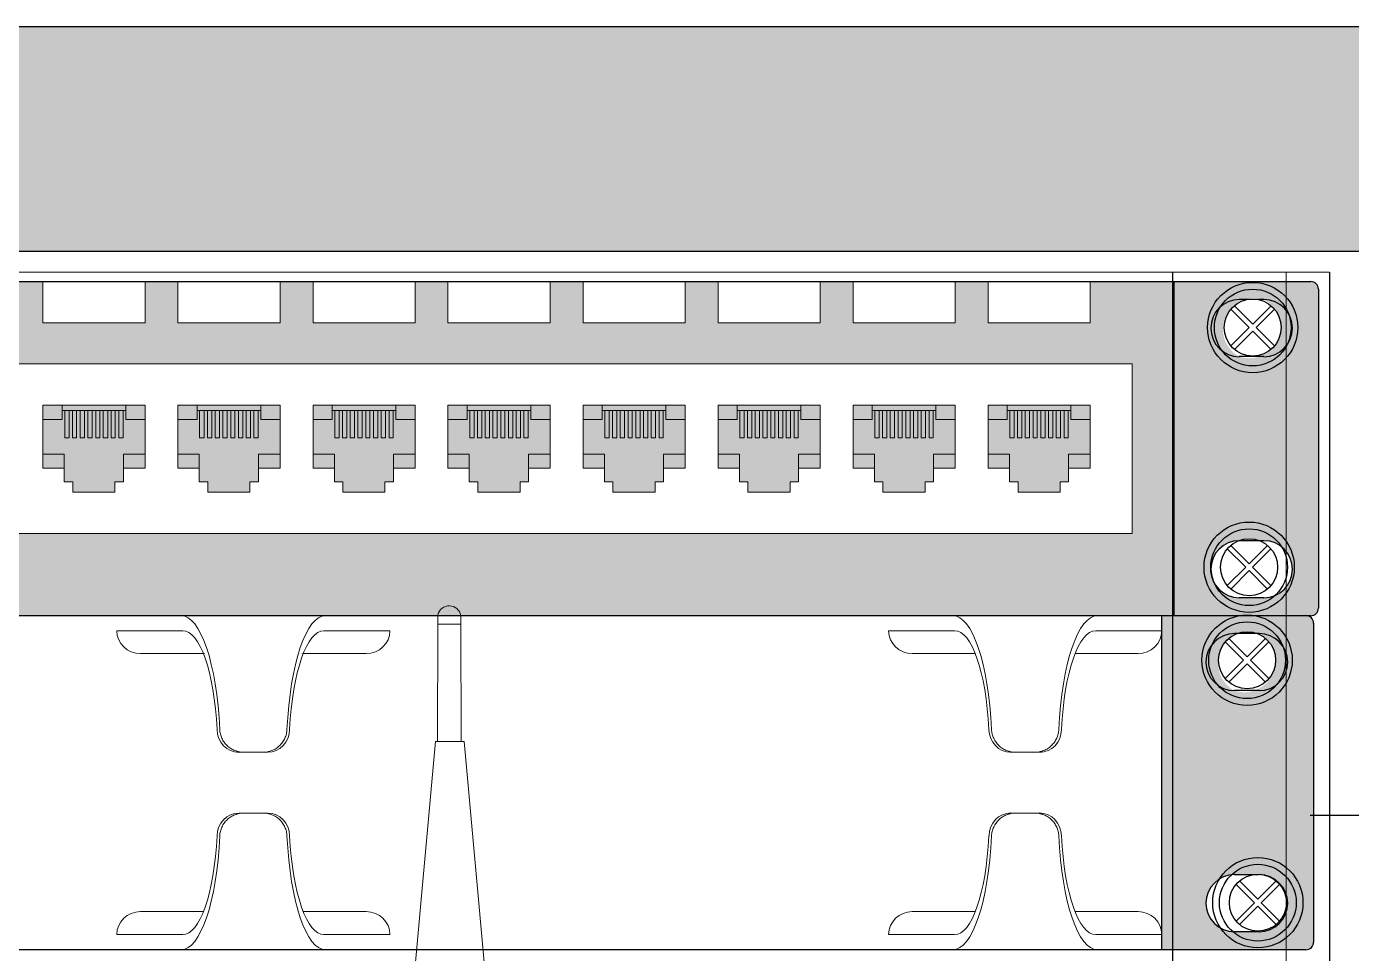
# Model space of a CAD drawing. Header units: millimetres. Extents: x 4247 to 622543, y -201358 to 142419.
# Drawn here: x 245433 to 247862, y -116530 to -114830 of the extents above; entities that cross this region are included whole.
import ezdxf

# ---------------------------------------------------------------- set-up
doc = ezdxf.new("R2010")
doc.units = ezdxf.units.MM
doc.layers.add('(АР) Текст', color=7, linetype='Continuous', lineweight=25)
doc.layers.add('_Оборудование ИСПП', color=255, linetype='Continuous')

# ---------------------------------------------------------------- blocks, each defined once
blk = doc.blocks.new('Органайзер1U')
at = {"ltscale": 10}
h = blk.add_hatch(color=256, dxfattribs=at)
h.set_gradient(color1=(255, 255, 255), rotation=45, one_color=1, tint=1, name='CYLINDER')
h.paths.add_polyline_path([(2213, -0.2), (2403, -0.2, 0.41423), (2413, 9.8), (2413, 429.8, 0.414197), (2403, 439.8), (2213, 439.8)])
h.paths.add_polyline_path([(2308.9, 341, 0.918324), (2341.3, 416.1, 0.918324)], flags=16)
h.paths.add_polyline_path([(2308.9, 98.6), (2341.3, 98.6, -1), (2341.3, 23.5), (2308.9, 23.5, -1)], flags=16)
h.paths.add_polyline_path([(-2413, 9.8, 0.414197), (-2403, -0.2), (-2213, -0.2), (-2213, 439.8), (-2403, 439.8, 0.41423), (-2413, 429.8)])
h.paths.add_polyline_path([(-2341.3, 341, 0.918324), (-2308.9, 416.1, 0.918324)], flags=16)
h.paths.add_polyline_path([(-2341.3, 98.6), (-2308.9, 98.6, -1), (-2308.9, 23.5), (-2341.3, 23.5, -1)], flags=16)
at = {"color": 0}
for p, q in [((2213, -0.2), (2213, 439.8)), ((2341.3, 416.1), (2308.9, 416.1)), ((2341.3, 341), (2308.9, 341)), ((2341.3, 98.6), (2308.9, 98.6)), ((2341.3, 23.5), (2308.9, 23.5))]:
    blk.add_line(p, q, dxfattribs=at)
at = {"lineweight": 9}
for p, q in [((923.7, 419.7, -149.5), (836.7, 419.7, -452.7)), ((1196.4, 419.7, -452.7), (1109.5, 419.7, -149.5)), ((1940.2, 419.7, 323.2), (1853.3, 419.7, 20)), ((2213, 419.7, 20), (2126.1, 419.7, 323.2)), ((951, 389.7, -162.2), (867.9, 389.7, -432.7)), ((1082.2, 389.7, -162.2), (1165.2, 389.7, -432.7)), ((1967.5, 389.7, 310.5), (1884.5, 389.7, 40)), ((2098.8, 389.7, 310.5), (2181.8, 389.7, 40)), ((1035.4, 259.8), (997.7, 259.8)), ((997.7, 259.8), (1004.1, 259.8, 22.4)), ((1029, 259.8, 22.4), (1035.4, 259.8)), ((2050.8, 259.8, 452.7), (2013.1, 259.8, 452.7)), ((2013.1, 259.8, 452.7), (2019.5, 259.8, 475.1)), ((2044.4, 259.8, 475.1), (2050.8, 259.8, 452.7)), ((1035.4, 179.8), (997.7, 179.8)), ((997.7, 179.8), (1004.1, 179.8, 22.4)), ((1029, 179.8, 22.4), (1035.4, 179.8)), ((2052, 179.8, 472.7), (2014.3, 179.8, 472.7)), ((2014.3, 179.8, 472.7), (2020.7, 179.8, 495)), ((2045.6, 179.8, 495), (2052, 179.8, 472.7)), ((951, 50, -162.2), (867.9, 50, -432.7)), ((1082.2, 50, -162.2), (1165.2, 50, -432.7)), ((1967.5, 50, 310.5), (1884.5, 50, 40)), ((2098.8, 50, 310.5), (2181.8, 50, 40)), ((923.7, 20, -149.5), (836.7, 20, -452.7)), ((1196.4, 20, -452.7), (1109.5, 20, -149.5)), ((1940.2, 20, 323.2), (1853.3, 20, 20)), ((2213, 20, 20), (2126.1, 20, 323.2))]:
    blk.add_line(p, q, dxfattribs=at)
at = {"lineweight": 30, "ltscale": 10}
for points in [[(-2403, 439.8), (2403, 439.8)], [(2413, 429.8), (2413, 9.8)], [(2403, -0.2), (-2403, -0.2)]]:
    blk.add_lwpolyline(points, dxfattribs=at)
at = {"lineweight": 30}
for centre, start, end in [((2403, 429.8), 0, 90), ((2403, 9.8), 270, 0)]:
    blk.add_arc(centre, 10, start, end, dxfattribs=at)
at = {"color": 0}
for centre, start, end in [((2308.9, 378.6), 90, 270), ((2341.3, 378.6), 270, 90), ((2308.9, 61.1), 90, 270), ((2341.3, 61.1), 270, 90)]:
    blk.add_arc(centre, 37.6, start, end, dxfattribs=at)
at = {"lineweight": 9, "extrusion": (-0.275637, -3.86225e-05, -0.961262)}
for centre in [(-289.6, -959.1, -275), (-289.5, -1806, -1009.6)]:
    blk.add_arc(centre, 30, 0.0084, 90.0077, dxfattribs=at)
at = {"lineweight": 9, "extrusion": (0.275637, -3.86225e-05, -0.961262)}
for centre in [(289.9, 995.3, 285.4), (290, 2102.8, 111.3)]:
    blk.add_arc(centre, 30, 89.9923, 179.9916, dxfattribs=at)
at = {"lineweight": 9, "extrusion": (-0.275637, 3.86225e-05, -0.961262)}
for centre in [(-150, -959, -275), (-150.2, -1806, -1009.6)]:
    blk.add_arc(centre, 30, 89.9923, 179.9916, dxfattribs=at)
at = {"lineweight": 9, "extrusion": (0.275637, 3.86225e-05, -0.961262)}
for centre in [(149.7, 995.3, 285.4), (149.6, 2102.8, 111.3)]:
    blk.add_arc(centre, 30, 0.0084, 90.0077, dxfattribs=at)
at = {"lineweight": 9, "extrusion": (0.961262, -6.12038e-17, -0.275637)}
for centre in [(921.9, 261.5, -155.7), (1938.4, 261.5, 316.9)]:
    blk.add_ellipse(centre, major_axis=(51.1, 0, 178.1), ratio=0.961262, start_param=-1.580604, end_param=-0.159207, dxfattribs=at)
at = {"lineweight": 9, "extrusion": (0.961262, 6.12038e-17, 0.275637)}
for centre, major_axis, start_param, end_param in [((1111.3, 261.5, -155.7), (-51.1, 0, 178.1), -1.580604, -0.159207), ((2127.9, 261.5, 316.9), (-51.1, 0, 178.1), -1.580604, -0.159207), ((1108.7, 262.2, -146.8), (-45.1, 0, 157.4), 4.69506, 6.107426), ((2125.3, 262.2, 325.9), (-45.1, 0, 157.4), 4.69506, 6.107426)]:
    blk.add_ellipse(centre, major_axis=major_axis, ratio=0.961262, start_param=start_param, end_param=end_param, dxfattribs=at)
at = {"lineweight": 9, "extrusion": (-9.99013e-30, -1.95922e-16, -1)}
for centre in [(867.9, 419.7, -432.7), (1884.5, 419.7, 40)]:
    blk.add_ellipse(centre, major_axis=(-31.2, 0), ratio=0.961262, start_param=-1.570796, end_param=0, dxfattribs=at)
at = {"lineweight": 9, "extrusion": (-0.961262, 6.12038e-17, 0.275637)}
for centre in [(924.4, 262.2, -146.8), (1941, 262.2, 325.9)]:
    blk.add_ellipse(centre, major_axis=(45.1, 0, 157.4), ratio=0.961262, start_param=0.175759, end_param=1.588125, dxfattribs=at)
at = {"lineweight": 9}
for centre, major_axis in [((1165.2, 419.7, -432.7), (31.2, 0)), ((2181.8, 419.7, 40), (31.2, 0)), ((867.9, 20, -432.7), (-31.2, 0)), ((1884.5, 20, 40), (-31.2, 0))]:
    blk.add_ellipse(centre, major_axis=major_axis, ratio=0.961262, start_param=-1.570796, end_param=0, dxfattribs=at)
at = {"lineweight": 9, "extrusion": (-0.961262, -6.12038e-17, 0.275637)}
for centre in [(921.9, 178.1, -155.7), (1938.4, 178.1, 316.9)]:
    blk.add_ellipse(centre, major_axis=(51.1, 0, 178.1), ratio=0.961262, start_param=-1.580604, end_param=-0.159207, dxfattribs=at)
at = {"lineweight": 9, "extrusion": (0.961262, 6.12038e-17, -0.275637)}
for centre in [(924.4, 177.4, -146.8), (1941, 177.4, 325.9)]:
    blk.add_ellipse(centre, major_axis=(45.1, 0, 157.4), ratio=0.961262, start_param=0.175759, end_param=1.588125, dxfattribs=at)
at = {"lineweight": 9, "extrusion": (-0.961262, 6.12038e-17, -0.275637)}
for centre, major_axis, start_param, end_param in [((1111.3, 178.1, -155.7), (-51.1, 0, 178.1), -1.580604, -0.159207), ((1108.7, 177.4, -146.8), (-45.1, 0, 157.4), 4.69506, 6.107426), ((2127.9, 178.1, 316.9), (-51.1, 0, 178.1), -1.580604, -0.159207), ((2125.3, 177.4, 325.9), (-45.1, 0, 157.4), 4.69506, 6.107426)]:
    blk.add_ellipse(centre, major_axis=major_axis, ratio=0.961262, start_param=start_param, end_param=end_param, dxfattribs=at)
at = {"lineweight": 9, "extrusion": (9.99013e-30, 1.95922e-16, -1)}
for centre in [(1165.2, 20, -432.7), (2181.8, 20, 40)]:
    blk.add_ellipse(centre, major_axis=(31.2, 0), ratio=0.961262, start_param=-1.570796, end_param=0, dxfattribs=at)
at = {"lineweight": 9}
for points in [[(952.6, 389.7, -157.5), (952.5, 389.7, -157.5), (952.4, 389.7, -157.5), (952.4, 389.7, -157.5)], [(952.6, 389.7, -157.5), (952.5, 389.7, -157.5), (952.4, 389.7, -157.5), (952.4, 389.7, -157.5)], [(1080.8, 389.7, -157.5), (1080.7, 389.7, -157.5), (1080.6, 389.7, -157.5), (1080.6, 389.7, -157.5)], [(1080.8, 389.7, -157.5), (1080.7, 389.7, -157.5), (1080.6, 389.7, -157.5), (1080.6, 389.7, -157.5)], [(1969.1, 389.7, 315.2), (1969.1, 389.7, 315.2), (1969, 389.7, 315.2), (1969, 389.7, 315.2)], [(1969.1, 389.7, 315.2), (1969.1, 389.7, 315.2), (1969, 389.7, 315.2), (1969, 389.7, 315.2)], [(2097.3, 389.7, 315.2), (2097.3, 389.7, 315.2), (2097.2, 389.7, 315.2), (2097.2, 389.7, 315.2)], [(2097.3, 389.7, 315.2), (2097.3, 389.7, 315.2), (2097.2, 389.7, 315.2), (2097.2, 389.7, 315.2)]]:
    blk.add_open_spline(points, degree=3, dxfattribs=at)
for points, knots in [([(1004.1, 259.8, 22.4), (1002.2, 259.8, 22.4), (1000.2, 260, 22.4), (996.2, 260.7, 22.4), (994.2, 261.3, 22.4), (990.3, 262.8, 22.4), (988.5, 263.8, 22.4), (985, 266, 22.3), (983.4, 267.2, 22.3), (980.7, 269.9, 22.2), (979.3, 271.4, 22.1), (977, 274.6, 21.9), (976, 276.4, 21.8), (974.3, 280.1, 21.4), (973.6, 282, 21.2), (972.7, 285.9, 20.7), (972.4, 287.9, 20.4), (972.3, 289.8, 20.1)], [18.612291, 18.612291, 18.612291, 18.612291, 19.195929, 19.195929, 19.779566, 19.779566, 20.363204, 20.363204, 20.946842, 20.946842, 21.522754, 21.522754, 22.098666, 22.098666, 22.674578, 22.674578, 23.250457, 23.250457, 23.250457, 23.250457]), ([(1060.8, 289.8, 20.1), (1060.8, 287.9, 20.4), (1060.5, 285.9, 20.7), (1059.6, 282.1, 21.2), (1058.9, 280.1, 21.4), (1057.2, 276.5, 21.8), (1056.2, 274.7, 21.9), (1053.9, 271.4, 22.1), (1052.6, 270, 22.2), (1049.8, 267.3, 22.3), (1048.2, 266, 22.3), (1044.7, 263.8, 22.4), (1042.9, 262.8, 22.4), (1039, 261.3, 22.4), (1037, 260.7, 22.4), (1033, 260, 22.4), (1031, 259.8, 22.4), (1029, 259.8, 22.4)], [4.570415, 4.570415, 4.570415, 4.570415, 5.143883, 5.143883, 5.717385, 5.717385, 6.290887, 6.290887, 6.864388, 6.864388, 7.450436, 7.450436, 8.036484, 8.036484, 8.622531, 8.622531, 9.208579, 9.208579, 9.208579, 9.208579]), ([(2020.7, 259.8, 495), (2018.8, 259.8, 495), (2016.7, 260, 495), (2012.7, 260.7, 495), (2010.7, 261.3, 495.1), (2006.9, 262.8, 495), (2005, 263.8, 495), (2001.6, 266, 495), (2000, 267.2, 495), (1997.2, 269.9, 494.9), (1995.9, 271.4, 494.8), (1993.6, 274.6, 494.6), (1992.5, 276.4, 494.4), (1990.8, 280.1, 494.1), (1990.2, 282, 493.9), (1989.2, 285.9, 493.4), (1989, 287.9, 493.1), (1988.9, 289.8, 492.8)], [18.612291, 18.612291, 18.612291, 18.612291, 19.195929, 19.195929, 19.779566, 19.779566, 20.363204, 20.363204, 20.946842, 20.946842, 21.522754, 21.522754, 22.098666, 22.098666, 22.674578, 22.674578, 23.250457, 23.250457, 23.250457, 23.250457]), ([(2077.4, 289.8, 492.8), (2077.3, 287.9, 493.1), (2077.1, 285.9, 493.4), (2076.1, 282.1, 493.9), (2075.5, 280.1, 494.1), (2073.8, 276.5, 494.4), (2072.8, 274.7, 494.6), (2070.4, 271.4, 494.8), (2069.1, 270, 494.9), (2066.3, 267.3, 495), (2064.8, 266, 495), (2061.3, 263.8, 495), (2059.5, 262.8, 495), (2055.6, 261.3, 495.1), (2053.6, 260.7, 495), (2049.6, 260, 495), (2047.5, 259.8, 495), (2045.6, 259.8, 495)], [4.570415, 4.570415, 4.570415, 4.570415, 5.143883, 5.143883, 5.717385, 5.717385, 6.290887, 6.290887, 6.864388, 6.864388, 7.450436, 7.450436, 8.036484, 8.036484, 8.622531, 8.622531, 9.208579, 9.208579, 9.208579, 9.208579]), ([(1004.1, 179.8, 22.4), (1002.2, 179.8, 22.4), (1000.2, 179.7, 22.4), (996.2, 178.9, 22.4), (994.2, 178.3, 22.4), (990.3, 176.8, 22.4), (988.5, 175.9, 22.4), (985, 173.7, 22.3), (983.4, 172.4, 22.3), (980.7, 169.7, 22.2), (979.3, 168.3, 22.1), (977, 165, 21.9), (976, 163.2, 21.8), (974.3, 159.5, 21.4), (973.6, 157.6, 21.2), (972.7, 153.7, 20.7), (972.4, 151.8, 20.4), (972.3, 149.9, 20.1)], [18.612291, 18.612291, 18.612291, 18.612291, 19.195929, 19.195929, 19.779566, 19.779566, 20.363204, 20.363204, 20.946842, 20.946842, 21.522754, 21.522754, 22.098666, 22.098666, 22.674578, 22.674578, 23.250457, 23.250457, 23.250457, 23.250457]), ([(1060.8, 149.9, 20.1), (1060.8, 151.8, 20.4), (1060.5, 153.7, 20.7), (1059.6, 157.6, 21.2), (1058.9, 159.5, 21.4), (1057.2, 163.2, 21.8), (1056.2, 164.9, 21.9), (1053.9, 168.2, 22.1), (1052.6, 169.7, 22.2), (1049.8, 172.4, 22.3), (1048.2, 173.6, 22.3), (1044.7, 175.8, 22.4), (1042.9, 176.8, 22.4), (1039, 178.3, 22.4), (1037, 178.9, 22.4), (1033, 179.7, 22.4), (1031, 179.8, 22.4), (1029, 179.8, 22.4)], [4.570415, 4.570415, 4.570415, 4.570415, 5.143883, 5.143883, 5.717385, 5.717385, 6.290887, 6.290887, 6.864388, 6.864388, 7.450436, 7.450436, 8.036484, 8.036484, 8.622531, 8.622531, 9.208579, 9.208579, 9.208579, 9.208579]), ([(2020.7, 179.8, 495), (2018.8, 179.8, 495), (2016.7, 179.7, 495), (2012.7, 178.9, 495), (2010.7, 178.3, 495.1), (2006.9, 176.8, 495), (2005, 175.9, 495), (2001.6, 173.7, 495), (2000, 172.4, 495), (1997.2, 169.7, 494.9), (1995.9, 168.3, 494.8), (1993.6, 165, 494.6), (1992.5, 163.2, 494.4), (1990.8, 159.5, 494.1), (1990.2, 157.6, 493.9), (1989.2, 153.7, 493.4), (1989, 151.8, 493.1), (1988.9, 149.9, 492.8)], [18.612291, 18.612291, 18.612291, 18.612291, 19.195929, 19.195929, 19.779566, 19.779566, 20.363204, 20.363204, 20.946842, 20.946842, 21.522754, 21.522754, 22.098666, 22.098666, 22.674578, 22.674578, 23.250457, 23.250457, 23.250457, 23.250457]), ([(2077.4, 149.9, 492.8), (2077.3, 151.8, 493.1), (2077.1, 153.7, 493.4), (2076.1, 157.6, 493.9), (2075.5, 159.5, 494.1), (2073.8, 163.2, 494.4), (2072.8, 164.9, 494.6), (2070.4, 168.2, 494.8), (2069.1, 169.7, 494.9), (2066.3, 172.4, 495), (2064.8, 173.6, 495), (2061.3, 175.8, 495), (2059.5, 176.8, 495), (2055.6, 178.3, 495.1), (2053.6, 178.9, 495), (2049.6, 179.7, 495), (2047.5, 179.8, 495), (2045.6, 179.8, 495)], [4.570415, 4.570415, 4.570415, 4.570415, 5.143883, 5.143883, 5.717385, 5.717385, 6.290887, 6.290887, 6.864388, 6.864388, 7.450436, 7.450436, 8.036484, 8.036484, 8.622531, 8.622531, 9.208579, 9.208579, 9.208579, 9.208579])]:
    blk.add_open_spline(points, degree=3, knots=knots, dxfattribs=at)
blk = doc.blocks.new('24_port')
at = {"ltscale": 10}
h = blk.add_hatch(color=256, dxfattribs=at)
h.set_gradient(color1=(230, 230, 230), color2=(232, 232, 232), rotation=45, one_color=1, tint=0.91, name='CYLINDER')
h.paths.add_polyline_path([(-2413, 10, 0.414214), (-2403, 0), (-2223, 0), (-2223, 440), (-2403, 440, 0.414214), (-2413, 430)])
h.paths.add_polyline_path([(-2341.3, 98.8), (-2308.9, 98.8, -1), (-2308.9, 23.7), (-2341.3, 23.7, -1)], flags=16)
h.paths.add_polyline_path([(-2341.3, 341.2, 0.918324), (-2308.9, 416.3, 0.918324)], flags=16)
h.paths.add_polyline_path([(2413, 430, 0.414214), (2403, 440), (2223, 440), (2223, 0), (2403, 0, 0.414214), (2413, 10)])
h.paths.add_polyline_path([(2308.9, 341.2, 0.918324), (2341.3, 416.3, 0.918324)], flags=16)
h.paths.add_polyline_path([(2308.9, 98.8), (2341.3, 98.8, -1), (2341.3, 23.7), (2308.9, 23.7, -1)], flags=16)
h = blk.add_hatch(color=256, dxfattribs=at)
h.set_gradient(color1=(230, 230, 230), color2=(232, 232, 232), rotation=45, one_color=1, tint=0.91, name='CYLINDER')
h.paths.add_polyline_path([(2223, 0), (2223, 440), (2112.5, 440), (2112.5, 385.8), (1978, 385.8), (1978, 440), (1934.6, 440), (1934.6, 385.8), (1800.1, 385.8), (1800.1, 440), (1756.8, 440), (1756.8, 385.8), (1622.3, 385.8), (1622.3, 440), (1578.9, 440), (1578.9, 385.8), (1444.5, 385.8), (1444.5, 440), (1401.1, 440), (1401.1, 385.8), (1266.6, 385.8), (1266.6, 440), (1223.3, 440), (1223.3, 385.8), (1088.8, 385.8), (1088.8, 440), (1045.4, 440), (1045.4, 385.8), (910.9, 385.8), (910.9, 440), (867.6, 440), (867.6, 385.8), (733.1, 385.8), (733.1, 440), (689.7, 440), (689.7, 385.8), (555.3, 385.8), (555.3, 440), (511.9, 440), (511.9, 385.8), (377.4, 385.8), (377.4, 440), (334.1, 440), (334.1, 385.8), (199.6, 385.8), (199.6, 440), (156.2, 440), (156.2, 385.8), (21.7, 385.8), (21.7, 440), (-21.6, 440), (-21.6, 385.8), (-156.1, 385.8), (-156.1, 440), (-199.5, 440), (-199.5, 385.8), (-333.9, 385.8), (-333.9, 440), (-377.3, 440), (-377.3, 385.8), (-511.8, 385.8), (-511.8, 440), (-555.1, 440), (-555.1, 385.8), (-689.6, 385.8), (-689.6, 440), (-733, 440), (-733, 385.8), (-867.5, 385.8), (-867.5, 440), (-910.8, 440), (-910.8, 385.8), (-1045.3, 385.8), (-1045.3, 440), (-1088.7, 440), (-1088.7, 385.8), (-1223.1, 385.8), (-1223.1, 440), (-1266.5, 440), (-1266.5, 385.8), (-1401, 385.8), (-1401, 440), (-1444.3, 440), (-1444.3, 385.8), (-1578.8, 385.8), (-1578.8, 440), (-1622.2, 440), (-1622.2, 385.8), (-1756.7, 385.8), (-1756.7, 440), (-1800, 440), (-1800, 385.8), (-1934.5, 385.8), (-1934.5, 440), (-1977.9, 440), (-1977.9, 385.8), (-2112.3, 385.8), (-2112.3, 440), (-2223, 440), (-2223, 0)])
h.paths.add_polyline_path([(-2167.7, 108.4), (-2167.7, 331.6), (2167.7, 331.6), (2167.7, 108.4)], flags=16)
h.paths.add_polyline_path([(-116.7, 162.7), (-116.7, 176.2), (-128, 176.2), (-128, 194.3), (-156.1, 194.3), (-156.1, 277.3), (-21.6, 277.3), (-21.6, 194.3), (-50, 194.3), (-50, 176.2), (-61.3, 176.2), (-61.3, 162.7)], flags=0)
h.paths.add_polyline_path([(-199.5, 194.3), (-227.8, 194.3), (-227.8, 176.2), (-239.1, 176.2), (-239.1, 162.7), (-294.5, 162.7), (-294.5, 176.2), (-305.8, 176.2), (-305.8, 194.3), (-333.9, 194.3), (-333.9, 277.3), (-199.5, 277.3)], flags=0)
h.paths.add_polyline_path([(21.7, 194.3), (21.7, 277.3), (156.2, 277.3), (156.2, 194.3), (127.9, 194.3), (127.9, 176.2), (116.6, 176.2), (116.6, 162.7), (61.1, 162.7), (61.1, 176.2), (49.8, 176.2), (49.8, 194.3)], flags=0)
h.paths.add_polyline_path([(-377.3, 194.3), (-405.7, 194.3), (-405.7, 176.2), (-416.9, 176.2), (-416.9, 162.7), (-472.4, 162.7), (-472.4, 176.2), (-483.7, 176.2), (-483.7, 194.3), (-511.8, 194.3), (-511.8, 277.3), (-377.3, 277.3)], flags=0)
h.paths.add_polyline_path([(199.6, 194.3), (199.6, 277.3), (334.1, 277.3), (334.1, 194.3), (305.7, 194.3), (305.7, 176.2), (294.4, 176.2), (294.4, 162.7), (239, 162.7), (239, 176.2), (227.7, 176.2), (227.7, 194.3)], flags=0)
h.paths.add_polyline_path([(-555.1, 194.3), (-583.5, 194.3), (-583.5, 176.2), (-594.8, 176.2), (-594.8, 162.7), (-650.2, 162.7), (-650.2, 176.2), (-661.5, 176.2), (-661.5, 194.3), (-689.6, 194.3), (-689.6, 277.3), (-555.1, 277.3)], flags=0)
h.paths.add_polyline_path([(377.4, 194.3), (377.4, 277.3), (511.9, 277.3), (511.9, 194.3), (483.5, 194.3), (483.5, 176.2), (472.3, 176.2), (472.3, 162.7), (416.8, 162.7), (416.8, 176.2), (405.5, 176.2), (405.5, 194.3)], flags=0)
h.paths.add_polyline_path([(-733, 194.3), (-761.3, 194.3), (-761.3, 176.2), (-772.6, 176.2), (-772.6, 162.7), (-828.1, 162.7), (-828.1, 176.2), (-839.4, 176.2), (-839.4, 194.3), (-867.5, 194.3), (-867.5, 277.3), (-733, 277.3)], flags=0)
h.paths.add_polyline_path([(555.3, 194.3), (555.3, 277.3), (689.7, 277.3), (689.7, 194.3), (661.4, 194.3), (661.4, 176.2), (650.1, 176.2), (650.1, 162.7), (594.7, 162.7), (594.7, 176.2), (583.4, 176.2), (583.4, 194.3)], flags=0)
h.paths.add_polyline_path([(-910.8, 194.3), (-939.2, 194.3), (-939.2, 176.2), (-950.5, 176.2), (-950.5, 162.7), (-1005.9, 162.7), (-1005.9, 176.2), (-1017.2, 176.2), (-1017.2, 194.3), (-1045.3, 194.3), (-1045.3, 277.3), (-910.8, 277.3)], flags=0)
h.paths.add_polyline_path([(733.1, 194.3), (733.1, 277.3), (867.6, 277.3), (867.6, 194.3), (839.2, 194.3), (839.2, 176.2), (827.9, 176.2), (827.9, 162.7), (772.5, 162.7), (772.5, 176.2), (761.2, 176.2), (761.2, 194.3)], flags=0)
h.paths.add_polyline_path([(-1088.7, 194.3), (-1117, 194.3), (-1117, 176.2), (-1128.3, 176.2), (-1128.3, 162.7), (-1183.7, 162.7), (-1183.7, 176.2), (-1195, 176.2), (-1195, 194.3), (-1223.1, 194.3), (-1223.1, 277.3), (-1088.7, 277.3)], flags=0)
h.paths.add_polyline_path([(910.9, 194.3), (910.9, 277.3), (1045.4, 277.3), (1045.4, 194.3), (1017.1, 194.3), (1017.1, 176.2), (1005.8, 176.2), (1005.8, 162.7), (950.3, 162.7), (950.3, 176.2), (939, 176.2), (939, 194.3)], flags=0)
h.paths.add_polyline_path([(-1266.5, 194.3), (-1294.9, 194.3), (-1294.9, 176.2), (-1306.1, 176.2), (-1306.1, 162.7), (-1361.6, 162.7), (-1361.6, 176.2), (-1372.9, 176.2), (-1372.9, 194.3), (-1401, 194.3), (-1401, 277.3), (-1266.5, 277.3)], flags=0)
h.paths.add_polyline_path([(1088.8, 194.3), (1088.8, 277.3), (1223.3, 277.3), (1223.3, 194.3), (1194.9, 194.3), (1194.9, 176.2), (1183.6, 176.2), (1183.6, 162.7), (1128.2, 162.7), (1128.2, 176.2), (1116.9, 176.2), (1116.9, 194.3)], flags=0)
h.paths.add_polyline_path([(-1444.3, 194.3), (-1472.7, 194.3), (-1472.7, 176.2), (-1484, 176.2), (-1484, 162.7), (-1539.4, 162.7), (-1539.4, 176.2), (-1550.7, 176.2), (-1550.7, 194.3), (-1578.8, 194.3), (-1578.8, 277.3), (-1444.3, 277.3)], flags=0)
h.paths.add_polyline_path([(1266.6, 194.3), (1266.6, 277.3), (1401.1, 277.3), (1401.1, 194.3), (1372.8, 194.3), (1372.8, 176.2), (1361.5, 176.2), (1361.5, 162.7), (1306, 162.7), (1306, 176.2), (1294.7, 176.2), (1294.7, 194.3)], flags=0)
h.paths.add_polyline_path([(-1622.2, 194.3), (-1650.5, 194.3), (-1650.5, 176.2), (-1661.8, 176.2), (-1661.8, 162.7), (-1717.3, 162.7), (-1717.3, 176.2), (-1728.6, 176.2), (-1728.6, 194.3), (-1756.7, 194.3), (-1756.7, 277.3), (-1622.2, 277.3)], flags=0)
h.paths.add_polyline_path([(1444.5, 194.3), (1444.5, 277.3), (1578.9, 277.3), (1578.9, 194.3), (1550.6, 194.3), (1550.6, 176.2), (1539.3, 176.2), (1539.3, 162.7), (1483.9, 162.7), (1483.9, 176.2), (1472.6, 176.2), (1472.6, 194.3)], flags=0)
h.paths.add_polyline_path([(-1800, 194.3), (-1828.4, 194.3), (-1828.4, 176.2), (-1839.7, 176.2), (-1839.7, 162.7), (-1895.1, 162.7), (-1895.1, 176.2), (-1906.4, 176.2), (-1906.4, 194.3), (-1934.5, 194.3), (-1934.5, 277.3), (-1800, 277.3)], flags=0)
h.paths.add_polyline_path([(1622.3, 194.3), (1622.3, 277.3), (1756.8, 277.3), (1756.8, 194.3), (1728.4, 194.3), (1728.4, 176.2), (1717.1, 176.2), (1717.1, 162.7), (1661.7, 162.7), (1661.7, 176.2), (1650.4, 176.2), (1650.4, 194.3)], flags=0)
h.paths.add_polyline_path([(-1977.9, 194.3), (-2006.2, 194.3), (-2006.2, 176.2), (-2017.5, 176.2), (-2017.5, 162.7), (-2072.9, 162.7), (-2072.9, 176.2), (-2084.2, 176.2), (-2084.2, 194.3), (-2112.3, 194.3), (-2112.3, 277.3), (-1977.9, 277.3)], flags=0)
h.paths.add_polyline_path([(1800.1, 194.3), (1800.1, 277.3), (1934.6, 277.3), (1934.6, 194.3), (1906.3, 194.3), (1906.3, 176.2), (1895, 176.2), (1895, 162.7), (1839.5, 162.7), (1839.5, 176.2), (1828.2, 176.2), (1828.2, 194.3)], flags=0)
h.paths.add_polyline_path([(1978, 194.3), (1978, 277.3), (2112.5, 277.3), (2112.5, 194.3), (2084.1, 194.3), (2084.1, 176.2), (2072.8, 176.2), (2072.8, 162.7), (2017.4, 162.7), (2017.4, 176.2), (2006.1, 176.2), (2006.1, 194.3)], flags=0)
at = {"color": 0}
for p, q in [((2223, 0), (2223, 440)), ((2341.3, 416.3), (2308.9, 416.3)), ((2341.3, 341.2), (2308.9, 341.2)), ((2341.3, 98.8), (2308.9, 98.8)), ((2341.3, 23.7), (2308.9, 23.7))]:
    blk.add_line(p, q, dxfattribs=at)
at = {"lineweight": 5, "ltscale": 10}
for p, q in [((-2167.7, 331.6), (2167.7, 331.6)), ((2167.7, 331.6), (2167.7, 108.4)), ((772.5, 162.7), (827.9, 162.7)), ((950.3, 162.7), (1005.8, 162.7)), ((1128.2, 162.7), (1183.6, 162.7)), ((1306, 162.7), (1361.5, 162.7)), ((1483.9, 162.7), (1539.3, 162.7)), ((1661.7, 162.7), (1717.1, 162.7)), ((1839.5, 162.7), (1895, 162.7)), ((2017.4, 162.7), (2072.8, 162.7)), ((-2167.7, 108.4), (2167.7, 108.4))]:
    blk.add_line(p, q, dxfattribs=at)
at = {"lineweight": 5}
for p, q in [((733.1, 277.3), (867.6, 277.3)), ((733.1, 194.3), (733.1, 277.3)), ((758.2, 258.5), (758.2, 277.3)), ((758.2, 270.1), (842.2, 270.1)), ((761.7, 234.2), (761.7, 270.1)), ((767.5, 234.2), (767.5, 270.1)), ((772, 234.2), (772, 270.1)), ((777.5, 234.2), (777.5, 270.1)), ((782, 234.2), (782, 270.1)), ((787.8, 234.2), (787.8, 270.1)), ((792.3, 234.2), (792.3, 270.1)), ((797.8, 234.2), (797.8, 270.1)), ((802.6, 234.2), (802.6, 270.1)), ((808.1, 234.2), (808.1, 270.1)), ((812.6, 234.2), (812.6, 270.1)), ((818.4, 234.2), (818.4, 270.1)), ((822.9, 234.2), (822.9, 270.1)), ((828.4, 234.2), (828.4, 270.1)), ((833.2, 234.2), (833.2, 270.1)), ((838.7, 234.2), (838.7, 270.1)), ((842.2, 258.5), (842.2, 277.3)), ((867.6, 277.3), (867.6, 194.3)), ((910.9, 277.3), (1045.4, 277.3)), ((910.9, 194.3), (910.9, 277.3)), ((936, 258.5), (936, 277.3)), ((936, 270.1), (1020.1, 270.1)), ((939.5, 234.2), (939.5, 270.1)), ((945.3, 234.2), (945.3, 270.1)), ((949.8, 234.2), (949.8, 270.1)), ((955.4, 234.2), (955.4, 270.1)), ((959.9, 234.2), (959.9, 270.1)), ((965.6, 234.2), (965.6, 270.1)), ((970.2, 234.2), (970.2, 270.1)), ((975.7, 234.2), (975.7, 270.1)), ((980.4, 234.2), (980.4, 270.1)), ((986, 234.2), (986, 270.1)), ((990.5, 234.2), (990.5, 270.1)), ((996.2, 234.2), (996.2, 270.1)), ((1000.8, 234.2), (1000.8, 270.1)), ((1006.3, 234.2), (1006.3, 270.1)), ((1011, 234.2), (1011, 270.1)), ((1016.6, 234.2), (1016.6, 270.1)), ((1020.1, 258.5), (1020.1, 277.3)), ((1045.4, 277.3), (1045.4, 194.3)), ((1088.8, 277.3), (1223.3, 277.3)), ((1088.8, 194.3), (1088.8, 277.3)), ((1113.9, 258.5), (1113.9, 277.3)), ((1113.9, 270.1), (1197.9, 270.1)), ((1117.4, 234.2), (1117.4, 270.1)), ((1123.2, 234.2), (1123.2, 270.1)), ((1127.7, 234.2), (1127.7, 270.1)), ((1133.2, 234.2), (1133.2, 270.1)), ((1137.7, 234.2), (1137.7, 270.1)), ((1143.5, 234.2), (1143.5, 270.1)), ((1148, 234.2), (1148, 270.1)), ((1153.5, 234.2), (1153.5, 270.1)), ((1158.3, 234.2), (1158.3, 270.1)), ((1163.8, 234.2), (1163.8, 270.1)), ((1168.3, 234.2), (1168.3, 270.1)), ((1174.1, 234.2), (1174.1, 270.1)), ((1178.6, 234.2), (1178.6, 270.1)), ((1184.1, 234.2), (1184.1, 270.1)), ((1188.9, 234.2), (1188.9, 270.1)), ((1194.4, 234.2), (1194.4, 270.1)), ((1197.9, 258.5), (1197.9, 277.3)), ((1223.3, 277.3), (1223.3, 194.3)), ((1266.6, 277.3), (1401.1, 277.3)), ((1266.6, 194.3), (1266.6, 277.3)), ((1291.7, 258.5), (1291.7, 277.3)), ((1291.7, 270.1), (1375.8, 270.1)), ((1295.2, 234.2), (1295.2, 270.1)), ((1301, 234.2), (1301, 270.1)), ((1305.5, 234.2), (1305.5, 270.1)), ((1311, 234.2), (1311, 270.1)), ((1315.5, 234.2), (1315.5, 270.1)), ((1321.3, 234.2), (1321.3, 270.1)), ((1325.8, 234.2), (1325.8, 270.1)), ((1331.4, 234.2), (1331.4, 270.1)), ((1336.1, 234.2), (1336.1, 270.1)), ((1341.6, 234.2), (1341.6, 270.1)), ((1346.2, 234.2), (1346.2, 270.1)), ((1351.9, 234.2), (1351.9, 270.1)), ((1356.4, 234.2), (1356.4, 270.1)), ((1362, 234.2), (1362, 270.1)), ((1366.7, 234.2), (1366.7, 270.1)), ((1372.2, 234.2), (1372.2, 270.1)), ((1375.8, 258.5), (1375.8, 277.3)), ((1401.1, 277.3), (1401.1, 194.3)), ((1444.5, 277.3), (1578.9, 277.3)), ((1444.5, 194.3), (1444.5, 277.3)), ((1469.6, 258.5), (1469.6, 277.3)), ((1469.6, 270.1), (1553.6, 270.1)), ((1473.1, 234.2), (1473.1, 270.1)), ((1478.8, 234.2), (1478.8, 270.1)), ((1483.4, 234.2), (1483.4, 270.1)), ((1488.9, 234.2), (1488.9, 270.1)), ((1493.4, 234.2), (1493.4, 270.1)), ((1499.2, 234.2), (1499.2, 270.1)), ((1503.7, 234.2), (1503.7, 270.1)), ((1509.2, 234.2), (1509.2, 270.1)), ((1514, 234.2), (1514, 270.1)), ((1519.5, 234.2), (1519.5, 270.1)), ((1524, 234.2), (1524, 270.1)), ((1529.8, 234.2), (1529.8, 270.1)), ((1534.3, 234.2), (1534.3, 270.1)), ((1539.8, 234.2), (1539.8, 270.1)), ((1544.6, 234.2), (1544.6, 270.1)), ((1550.1, 234.2), (1550.1, 270.1)), ((1553.6, 258.5), (1553.6, 277.3)), ((1578.9, 277.3), (1578.9, 194.3)), ((1622.3, 277.3), (1756.8, 277.3)), ((1622.3, 194.3), (1622.3, 277.3)), ((1647.4, 258.5), (1647.4, 277.3)), ((1647.4, 270.1), (1731.4, 270.1)), ((1650.9, 234.2), (1650.9, 270.1)), ((1656.7, 234.2), (1656.7, 270.1)), ((1661.2, 234.2), (1661.2, 270.1)), ((1666.7, 234.2), (1666.7, 270.1)), ((1671.2, 234.2), (1671.2, 270.1)), ((1677, 234.2), (1677, 270.1)), ((1681.5, 234.2), (1681.5, 270.1)), ((1687, 234.2), (1687, 270.1)), ((1691.8, 234.2), (1691.8, 270.1)), ((1697.3, 234.2), (1697.3, 270.1)), ((1701.8, 234.2), (1701.8, 270.1)), ((1707.6, 234.2), (1707.6, 270.1)), ((1712.1, 234.2), (1712.1, 270.1)), ((1717.6, 234.2), (1717.6, 270.1)), ((1722.4, 234.2), (1722.4, 270.1)), ((1727.9, 234.2), (1727.9, 270.1)), ((1731.4, 258.5), (1731.4, 277.3)), ((1756.8, 277.3), (1756.8, 194.3)), ((1800.1, 277.3), (1934.6, 277.3)), ((1800.1, 194.3), (1800.1, 277.3)), ((1825.2, 258.5), (1825.2, 277.3)), ((1825.2, 270.1), (1909.3, 270.1)), ((1828.7, 234.2), (1828.7, 270.1)), ((1834.5, 234.2), (1834.5, 270.1)), ((1839, 234.2), (1839, 270.1)), ((1844.6, 234.2), (1844.6, 270.1)), ((1849.1, 234.2), (1849.1, 270.1)), ((1854.8, 234.2), (1854.8, 270.1)), ((1859.4, 234.2), (1859.4, 270.1)), ((1864.9, 234.2), (1864.9, 270.1)), ((1869.6, 234.2), (1869.6, 270.1)), ((1875.2, 234.2), (1875.2, 270.1)), ((1879.7, 234.2), (1879.7, 270.1)), ((1885.4, 234.2), (1885.4, 270.1)), ((1890, 234.2), (1890, 270.1)), ((1895.5, 234.2), (1895.5, 270.1)), ((1900.2, 234.2), (1900.2, 270.1)), ((1905.8, 234.2), (1905.8, 270.1)), ((1909.3, 258.5), (1909.3, 277.3)), ((1934.6, 277.3), (1934.6, 194.3)), ((1978, 277.3), (2112.5, 277.3)), ((1978, 194.3), (1978, 277.3)), ((2003.1, 258.5), (2003.1, 277.3)), ((2003.1, 270.1), (2087.1, 270.1)), ((2006.6, 234.2), (2006.6, 270.1)), ((2012.4, 234.2), (2012.4, 270.1)), ((2016.9, 234.2), (2016.9, 270.1)), ((2022.4, 234.2), (2022.4, 270.1)), ((2026.9, 234.2), (2026.9, 270.1)), ((2032.7, 234.2), (2032.7, 270.1)), ((2037.2, 234.2), (2037.2, 270.1)), ((2042.7, 234.2), (2042.7, 270.1)), ((2047.5, 234.2), (2047.5, 270.1)), ((2053, 234.2), (2053, 270.1)), ((2057.5, 234.2), (2057.5, 270.1)), ((2063.3, 234.2), (2063.3, 270.1)), ((2067.8, 234.2), (2067.8, 270.1)), ((2073.3, 234.2), (2073.3, 270.1)), ((2078.1, 234.2), (2078.1, 270.1)), ((2083.6, 234.2), (2083.6, 270.1)), ((2087.1, 258.5), (2087.1, 277.3)), ((2112.5, 277.3), (2112.5, 194.3)), ((758.2, 258.5), (733.1, 258.5)), ((842.2, 258.5), (867.6, 258.5)), ((936, 258.5), (910.9, 258.5)), ((1020.1, 258.5), (1045.4, 258.5)), ((1113.9, 258.5), (1088.8, 258.5)), ((1197.9, 258.5), (1223.3, 258.5)), ((1291.7, 258.5), (1266.6, 258.5)), ((1375.8, 258.5), (1401.1, 258.5)), ((1469.6, 258.5), (1444.5, 258.5)), ((1553.6, 258.5), (1578.9, 258.5)), ((1647.4, 258.5), (1622.3, 258.5)), ((1731.4, 258.5), (1756.8, 258.5)), ((1825.2, 258.5), (1800.1, 258.5)), ((1909.3, 258.5), (1934.6, 258.5)), ((2003.1, 258.5), (1978, 258.5)), ((2087.1, 258.5), (2112.5, 258.5)), ((767.5, 234.2), (761.7, 234.2)), ((777.5, 234.2), (772, 234.2)), ((787.8, 234.2), (782, 234.2)), ((797.8, 234.2), (792.3, 234.2)), ((808.1, 234.2), (802.6, 234.2)), ((818.4, 234.2), (812.6, 234.2)), ((828.4, 234.2), (822.9, 234.2)), ((838.7, 234.2), (833.2, 234.2)), ((945.3, 234.2), (939.5, 234.2)), ((955.4, 234.2), (949.8, 234.2)), ((965.6, 234.2), (959.9, 234.2)), ((975.7, 234.2), (970.2, 234.2)), ((986, 234.2), (980.4, 234.2)), ((996.2, 234.2), (990.5, 234.2)), ((1006.3, 234.2), (1000.8, 234.2)), ((1016.6, 234.2), (1011, 234.2)), ((1123.2, 234.2), (1117.4, 234.2)), ((1133.2, 234.2), (1127.7, 234.2)), ((1143.5, 234.2), (1137.7, 234.2)), ((1153.5, 234.2), (1148, 234.2)), ((1163.8, 234.2), (1158.3, 234.2)), ((1174.1, 234.2), (1168.3, 234.2)), ((1184.1, 234.2), (1178.6, 234.2)), ((1194.4, 234.2), (1188.9, 234.2)), ((1301, 234.2), (1295.2, 234.2)), ((1311, 234.2), (1305.5, 234.2)), ((1321.3, 234.2), (1315.5, 234.2)), ((1331.4, 234.2), (1325.8, 234.2)), ((1341.6, 234.2), (1336.1, 234.2)), ((1351.9, 234.2), (1346.2, 234.2)), ((1362, 234.2), (1356.4, 234.2)), ((1372.2, 234.2), (1366.7, 234.2)), ((1478.8, 234.2), (1473.1, 234.2)), ((1488.9, 234.2), (1483.4, 234.2)), ((1499.2, 234.2), (1493.4, 234.2)), ((1509.2, 234.2), (1503.7, 234.2)), ((1519.5, 234.2), (1514, 234.2)), ((1529.8, 234.2), (1524, 234.2)), ((1539.8, 234.2), (1534.3, 234.2)), ((1550.1, 234.2), (1544.6, 234.2)), ((1656.7, 234.2), (1650.9, 234.2)), ((1666.7, 234.2), (1661.2, 234.2)), ((1677, 234.2), (1671.2, 234.2)), ((1687, 234.2), (1681.5, 234.2)), ((1697.3, 234.2), (1691.8, 234.2)), ((1707.6, 234.2), (1701.8, 234.2)), ((1717.6, 234.2), (1712.1, 234.2)), ((1727.9, 234.2), (1722.4, 234.2)), ((1834.5, 234.2), (1828.7, 234.2)), ((1844.6, 234.2), (1839, 234.2)), ((1854.8, 234.2), (1849.1, 234.2)), ((1864.9, 234.2), (1859.4, 234.2)), ((1875.2, 234.2), (1869.6, 234.2)), ((1885.4, 234.2), (1879.7, 234.2)), ((1895.5, 234.2), (1890, 234.2)), ((1905.8, 234.2), (1900.2, 234.2)), ((2012.4, 234.2), (2006.6, 234.2)), ((2022.4, 234.2), (2016.9, 234.2)), ((2032.7, 234.2), (2026.9, 234.2)), ((2042.7, 234.2), (2037.2, 234.2)), ((2053, 234.2), (2047.5, 234.2)), ((2063.3, 234.2), (2057.5, 234.2)), ((2073.3, 234.2), (2067.8, 234.2)), ((2083.6, 234.2), (2078.1, 234.2)), ((733.1, 212.8), (761.2, 212.8)), ((761.2, 176.2), (761.2, 212.8)), ((839.2, 212.8), (839.2, 176.2)), ((867.6, 212.8), (839.2, 212.8)), ((910.9, 212.8), (939, 212.8)), ((939, 176.2), (939, 212.8)), ((1017.1, 212.8), (1017.1, 176.2)), ((1045.4, 212.8), (1017.1, 212.8)), ((1088.8, 212.8), (1116.9, 212.8)), ((1116.9, 176.2), (1116.9, 212.8)), ((1194.9, 212.8), (1194.9, 176.2)), ((1223.3, 212.8), (1194.9, 212.8)), ((1266.6, 212.8), (1294.7, 212.8)), ((1294.7, 176.2), (1294.7, 212.8)), ((1372.8, 212.8), (1372.8, 176.2)), ((1401.1, 212.8), (1372.8, 212.8)), ((1444.5, 212.8), (1472.6, 212.8)), ((1472.6, 176.2), (1472.6, 212.8)), ((1550.6, 212.8), (1550.6, 176.2)), ((1578.9, 212.8), (1550.6, 212.8)), ((1622.3, 212.8), (1650.4, 212.8)), ((1650.4, 176.2), (1650.4, 212.8)), ((1728.4, 212.8), (1728.4, 176.2)), ((1756.8, 212.8), (1728.4, 212.8)), ((1800.1, 212.8), (1828.2, 212.8)), ((1828.2, 176.2), (1828.2, 212.8)), ((1906.3, 212.8), (1906.3, 176.2)), ((1934.6, 212.8), (1906.3, 212.8)), ((1978, 212.8), (2006.1, 212.8)), ((2006.1, 176.2), (2006.1, 212.8)), ((2084.1, 212.8), (2084.1, 176.2)), ((2112.5, 212.8), (2084.1, 212.8)), ((761.2, 194.3), (733.1, 194.3)), ((867.6, 194.3), (839.2, 194.3)), ((939, 194.3), (910.9, 194.3)), ((1045.4, 194.3), (1017.1, 194.3)), ((1116.9, 194.3), (1088.8, 194.3)), ((1223.3, 194.3), (1194.9, 194.3)), ((1294.7, 194.3), (1266.6, 194.3)), ((1401.1, 194.3), (1372.8, 194.3)), ((1472.6, 194.3), (1444.5, 194.3)), ((1578.9, 194.3), (1550.6, 194.3)), ((1650.4, 194.3), (1622.3, 194.3)), ((1756.8, 194.3), (1728.4, 194.3)), ((1828.2, 194.3), (1800.1, 194.3)), ((1934.6, 194.3), (1906.3, 194.3)), ((2006.1, 194.3), (1978, 194.3)), ((2112.5, 194.3), (2084.1, 194.3)), ((772.5, 176.2), (761.2, 176.2)), ((772.5, 176.2), (772.5, 162.7)), ((827.9, 176.2), (827.9, 162.7)), ((839.2, 176.2), (827.9, 176.2)), ((950.3, 176.2), (939, 176.2)), ((950.3, 176.2), (950.3, 162.7)), ((1005.8, 176.2), (1005.8, 162.7)), ((1017.1, 176.2), (1005.8, 176.2)), ((1128.2, 176.2), (1116.9, 176.2)), ((1128.2, 176.2), (1128.2, 162.7)), ((1183.6, 176.2), (1183.6, 162.7)), ((1194.9, 176.2), (1183.6, 176.2)), ((1306, 176.2), (1294.7, 176.2)), ((1306, 176.2), (1306, 162.7)), ((1361.5, 176.2), (1361.5, 162.7)), ((1372.8, 176.2), (1361.5, 176.2)), ((1483.9, 176.2), (1472.6, 176.2)), ((1483.9, 176.2), (1483.9, 162.7)), ((1539.3, 176.2), (1539.3, 162.7)), ((1550.6, 176.2), (1539.3, 176.2)), ((1661.7, 176.2), (1650.4, 176.2)), ((1661.7, 176.2), (1661.7, 162.7)), ((1717.1, 176.2), (1717.1, 162.7)), ((1728.4, 176.2), (1717.1, 176.2)), ((1839.5, 176.2), (1828.2, 176.2)), ((1839.5, 176.2), (1839.5, 162.7)), ((1895, 176.2), (1895, 162.7)), ((1906.3, 176.2), (1895, 176.2)), ((2017.4, 176.2), (2006.1, 176.2)), ((2017.4, 176.2), (2017.4, 162.7)), ((2072.8, 176.2), (2072.8, 162.7)), ((2084.1, 176.2), (2072.8, 176.2))]:
    blk.add_line(p, q, dxfattribs=at)
at = {"lineweight": 30}
for points in [[(-2403, 440), (2403, 440)], [(2413, 430), (2413, 10)], [(2403, 0), (-2403, 0)]]:
    blk.add_lwpolyline(points, dxfattribs=at)
at = {"lineweight": 5, "ltscale": 10}
for points in [[(733.1, 385.8), (867.6, 385.8), (867.6, 440), (733.1, 440)], [(910.9, 385.8), (1045.4, 385.8), (1045.4, 440), (910.9, 440)], [(1088.8, 385.8), (1223.3, 385.8), (1223.3, 440), (1088.8, 440)], [(1266.6, 385.8), (1401.1, 385.8), (1401.1, 440), (1266.6, 440)], [(1444.5, 385.8), (1578.9, 385.8), (1578.9, 440), (1444.5, 440)], [(1622.3, 385.8), (1756.8, 385.8), (1756.8, 440), (1622.3, 440)], [(1800.1, 385.8), (1934.6, 385.8), (1934.6, 440), (1800.1, 440)], [(1978, 385.8), (2112.5, 385.8), (2112.5, 440), (1978, 440)]]:
    blk.add_lwpolyline(points, close=True, dxfattribs=at)
at = {"lineweight": 30}
for centre, start, end in [((2403, 430), 0, 90), ((2403, 10), 270, 0)]:
    blk.add_arc(centre, 10, start, end, dxfattribs=at)
at = {"color": 0}
for centre, start, end in [((2308.9, 378.7), 90, 270), ((2341.3, 378.7), 270, 90), ((2308.9, 61.2), 90, 270), ((2341.3, 61.2), 270, 90)]:
    blk.add_arc(centre, 37.6, start, end, dxfattribs=at)
blk = doc.blocks.new('Комм')
at = {"color": 18, "lineweight": 15, "true_color": 0x000000}
for points in [[(248780.8, 139989.2), (248781, 139989.2)], [(248759.1, 139749.1), (248760, 139964.3), (248790.9, 139964.3)], [(248760, 139964.3), (248760, 139981.2)], [(248802.5, 139749.1), (248801.9, 139964.3), (248771, 139964.3)], [(248801.9, 139964.3), (248802, 139980.4)], [(248717.4, 139324.5), (248755.7, 139749.1), (248808.1, 139749.1)], [(248846.5, 139324.5), (248808.1, 139749.1), (248755.7, 139749.1)]]:
    blk.add_lwpolyline(points, dxfattribs=at)
blk.add_arc((248780.9, 139976.5), 21.4, 10.241, 167.3391, dxfattribs=at)

msp = doc.modelspace()

# ---------------------------------------------------------------- hatches: boundary and pattern name
at = {"layer": '_Оборудование ИСПП', "true_color": 0x939598, "transparency": 33554636}
h = msp.add_hatch(color=252, dxfattribs=at)
h.dxf.hatch_style = 1
h.paths.add_polyline_path([(239303.869, -114830.481), (239303.869, -127203.192), (249233.312, -127203.192), (249233.312, -114830.481)])
h.paths.add_polyline_path([(249013.217, -115242.176), (249013.217, -126421.016), (239544.247, -126421.016), (239544.247, -115242.176)], flags=16)

# ---------------------------------------------------------------- linework, layer by layer
at = {"layer": '(АР) Текст', "color": 7, "lineweight": 15}
msp.add_line((247742.695, -115280.853), (247742.695, -122544.183), dxfattribs=at)
at = {"layer": '(АР) Текст', "color": 7}
msp.add_line((247786.879, -116276.042), (249820.93, -116276.042), dxfattribs=at)
for points in [[(247533.869, -115280.853), (247533.869, -126446.198)], [(247822.505, -126446.198), (247822.505, -115280.853)], [(247647.603, -115342.37), (247681.252, -115376.018)], [(247714.9, -115342.37), (247681.252, -115376.018)], [(247674.899, -115382.371), (247641.251, -115348.723)], [(247721.253, -115348.723), (247687.604, -115382.371)], [(247674.899, -115382.371), (247641.251, -115416.019)], [(247681.252, -115388.724), (247647.603, -115422.372)], [(247714.9, -115422.372), (247681.252, -115388.724)], [(247687.604, -115382.371), (247721.253, -115416.019)], [(247641.034, -115781.717), (247674.682, -115815.366)], [(247708.33, -115781.717), (247674.682, -115815.366)], [(247668.329, -115821.718), (247634.681, -115788.07)], [(247714.683, -115788.07), (247681.035, -115821.718)], [(247668.329, -115821.718), (247634.681, -115855.367)], [(247674.682, -115828.071), (247641.034, -115861.719)], [(247708.33, -115861.719), (247674.682, -115828.071)], [(247681.035, -115821.718), (247714.683, -115855.367)], [(247637.305, -115952.263), (247670.953, -115985.911)], [(247704.601, -115952.263), (247670.953, -115985.911)], [(247664.6, -115992.264), (247630.952, -115958.616)], [(247710.954, -115958.616), (247677.306, -115992.264)], [(247664.6, -115992.264), (247630.952, -116025.912)], [(247670.953, -115998.617), (247637.305, -116032.265)], [(247704.601, -116032.265), (247670.953, -115998.617)], [(247677.306, -115992.264), (247710.954, -116025.912)], [(247684.283, -116436.784), (247650.635, -116403.135)], [(247656.987, -116396.783), (247690.636, -116430.431)], [(247724.284, -116396.783), (247690.636, -116430.431)], [(247730.637, -116403.135), (247696.988, -116436.784)], [(247684.283, -116436.784), (247650.635, -116470.432)], [(247696.988, -116436.784), (247730.637, -116470.432)], [(247690.636, -116443.136), (247656.987, -116476.785)], [(247724.284, -116476.785), (247690.636, -116443.136)]]:
    msp.add_lwpolyline(points, dxfattribs=at)
for centre, radius in [((247681.252, -115382.371), 82.781), ((247681.252, -115382.371), 70.372), ((247681.252, -115382.371), 52.271), ((247674.682, -115821.718), 82.781), ((247674.682, -115821.718), 70.372), ((247674.682, -115821.718), 52.271), ((247670.953, -115992.264), 82.781), ((247670.953, -115992.264), 70.372), ((247670.953, -115992.264), 52.271), ((247690.636, -116436.784), 82.781), ((247690.636, -116436.784), 70.372), ((247690.636, -116436.784), 52.271)]:
    msp.add_circle(centre, radius, dxfattribs=at)
at = {"layer": '_Оборудование ИСПП'}
for points in [[(239303.869, -114830.481), (249233.312, -114830.481), (249233.312, -127203.192), (239303.869, -127203.192)], [(239544.247, -115242.176), (249013.217, -115242.176), (249013.217, -126421.016), (239544.247, -126421.016)]]:
    msp.add_lwpolyline(points, close=True, dxfattribs=at)
at = {"layer": '_Оборудование ИСПП', "const_width": 2}
msp.add_lwpolyline([(240914.015, -115280.853), (247822.505, -115280.853)], dxfattribs=at)

# ---------------------------------------------------------------- block references
at = {"layer": '(АР) Текст', "color": 7, "lineweight": 15, "xscale": 1.392289720480715, "yscale": 1.392289720480715, "zscale": 1.392289720480715}
for name, p in [('24_port', (244442.016, -115910.666)), ('Органайзер1U', (244433.23, -116522.766))]:
    msp.add_blockref(name, p, dxfattribs=at)
at = {"color": 18, "lineweight": 15, "true_color": 0x000000}
msp.add_blockref('Комм', (-2573.08, -255890.442), dxfattribs=at)

doc.saveas('drawing.dxf')
